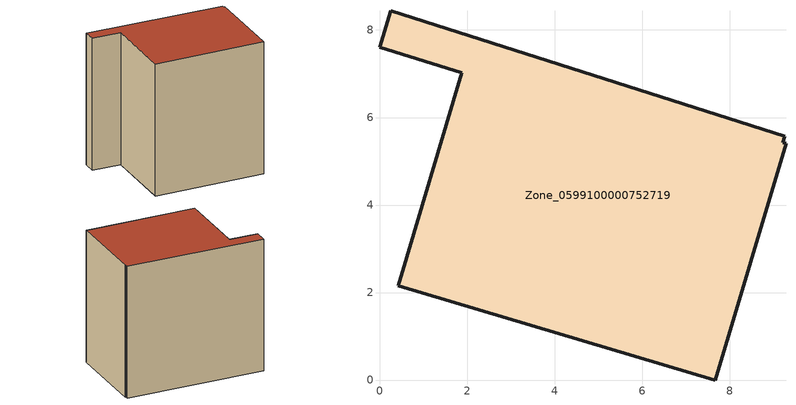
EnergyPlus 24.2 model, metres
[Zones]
Zone_0599100000752719
 floor ground (C_G): 1.88,7.03 0,7.6 0.26,8.44 9.26,5.58 9.21,5.42 9.29,5.41 7.67,0 0.43,2.16 z3.62
 wall outside (C_F): 9.26,5.58 0.26,8.44 0,7.6 1.88,7.03 0.43,2.16 7.67,0 9.29,5.41 9.21,5.42 9.26,5.58 z3.62:12.82
 roof outside (C_R): 7.67,0 9.29,5.41 9.21,5.42 9.26,5.58 0.26,8.44 0,7.6 1.88,7.03 0.43,2.16 z12.82
[BUILDING]
Pand.0599100000752719: North Axis=0; Terrain=City; Loads Convergence Tolerance Value=0.04; Temperature Convergence Tolerance Value=0.4; Solar Distribution=FullExterior; Maximum Number of Warmup Days=25; Minimum Number of Warmup Days=1
[Site:Location]
Rotterdam.The.Hague.AP_ZH_NLD Design_Conditions: Latitude=51.96; Longitude=4.45; Time Zone=1; Elevation=-4.5
[SITE:GROUNDTEMPERATURE:BUILDINGSURFACE]
18, 18, 18, 18, 18, 18, 18, 18, 18, 18, 18, 18
[MATERIAL] Thermal Absorptance=0.9; Solar Absorptance=0.7; Visible Absorptance=0.7
Name | Roughness | Thickness | Conductivity | Density | Specific Heat
G.TI.2006-2014 | MediumSmooth | 0.15 | 0.06 | 540 | 1210
F.TI.2006-2014 | Rough | 0.3 | 0.12 | 1920 | 840
R.TI.2006-2014 | MediumRough | 0.2 | 0.08 | 1500 | 1000
[CONSTRUCTION]
C_G: G.TI.2006-2014
C_F: F.TI.2006-2014
C_R: R.TI.2006-2014
[ZONE]
Zone_0599100000752719: Type=1; Multiplier=1; Ceiling Height=Autocalculate; Volume=Autocalculate; Floor Area=autocalculate; Part of Total Floor Area=Yes
[ZONEINFILTRATION:DESIGNFLOWRATE]
Infil_Zone_0599100000752719: Zone or ZoneList or Space or SpaceList=Zone_0599100000752719; Schedule=AlwaysOn; Design Flow Rate Calculation Method=Flow/Area; Flow Rate per Floor Area=0.0015; Constant Term Coefficient=1; Temperature Term Coefficient=0; Velocity Term Coefficient=0; Velocity Squared Term Coefficient=0
[HVACTEMPLATE:ZONE:IDEALLOADSAIRSYSTEM]
Zone_0599100000752719: Maximum Heating Supply Air Temperature=50; Minimum Cooling Supply Air Temperature=13; Maximum Heating Supply Air Humidity Ratio=0.0156; Minimum Cooling Supply Air Humidity Ratio=0.0077; Heating Limit=NoLimit; Cooling Limit=NoLimit; Dehumidification Control Type=ConstantSensibleHeatRatio; Cooling Sensible Heat Ratio=0.7; Dehumidification Setpoint=60; Humidification Control Type=None; Humidification Setpoint=30; Outdoor Air Method=None; Outdoor Air Flow Rate per Person=0.00944; Outdoor Air Flow Rate per Zone Floor Area=0; Outdoor Air Flow Rate per Zone=0; Demand Controlled Ventilation Type=None; Outdoor Air Economizer Type=NoEconomizer; Heat Recovery Type=None; Sensible Heat Recovery Effectiveness=0.7; Latent Heat Recovery Effectiveness=0.65
[ZONECONTROL:THERMOSTAT]
ThermostatControl_Zone_0599100000752719: Zone or ZoneList=Zone_0599100000752719; Control Type Schedule=DualSetpointControlType; Control 1=Thermostat_Zone_0599100000752719; Temperature Difference Between Cutout And Setpoint=0
[THERMOSTATSETPOINT:DUALSETPOINT]
Thermostat_Zone_0599100000752719: Heating Setpoint Temperature Schedule=HeatingSetpoint_Zone_0599100000752719; Cooling Setpoint Temperature Schedule=CoolingSetpoint_Zone_0599100000752719
[SCHEDULE:COMPACT]
HeatingSetpoint_Zone_0599100000752719: Through: 12/31, For: AllDays, Until: 24:00, 21
CoolingSetpoint_Zone_0599100000752719: Through: 12/31, For: AllDays, Until: 24:00, 24
DualSetpointControlType: Through: 12/31, For: AllDays, Until: 24:00, 4
AlwaysOn: Through: 12/31, For: AllDays, Until: 24:00, 1
